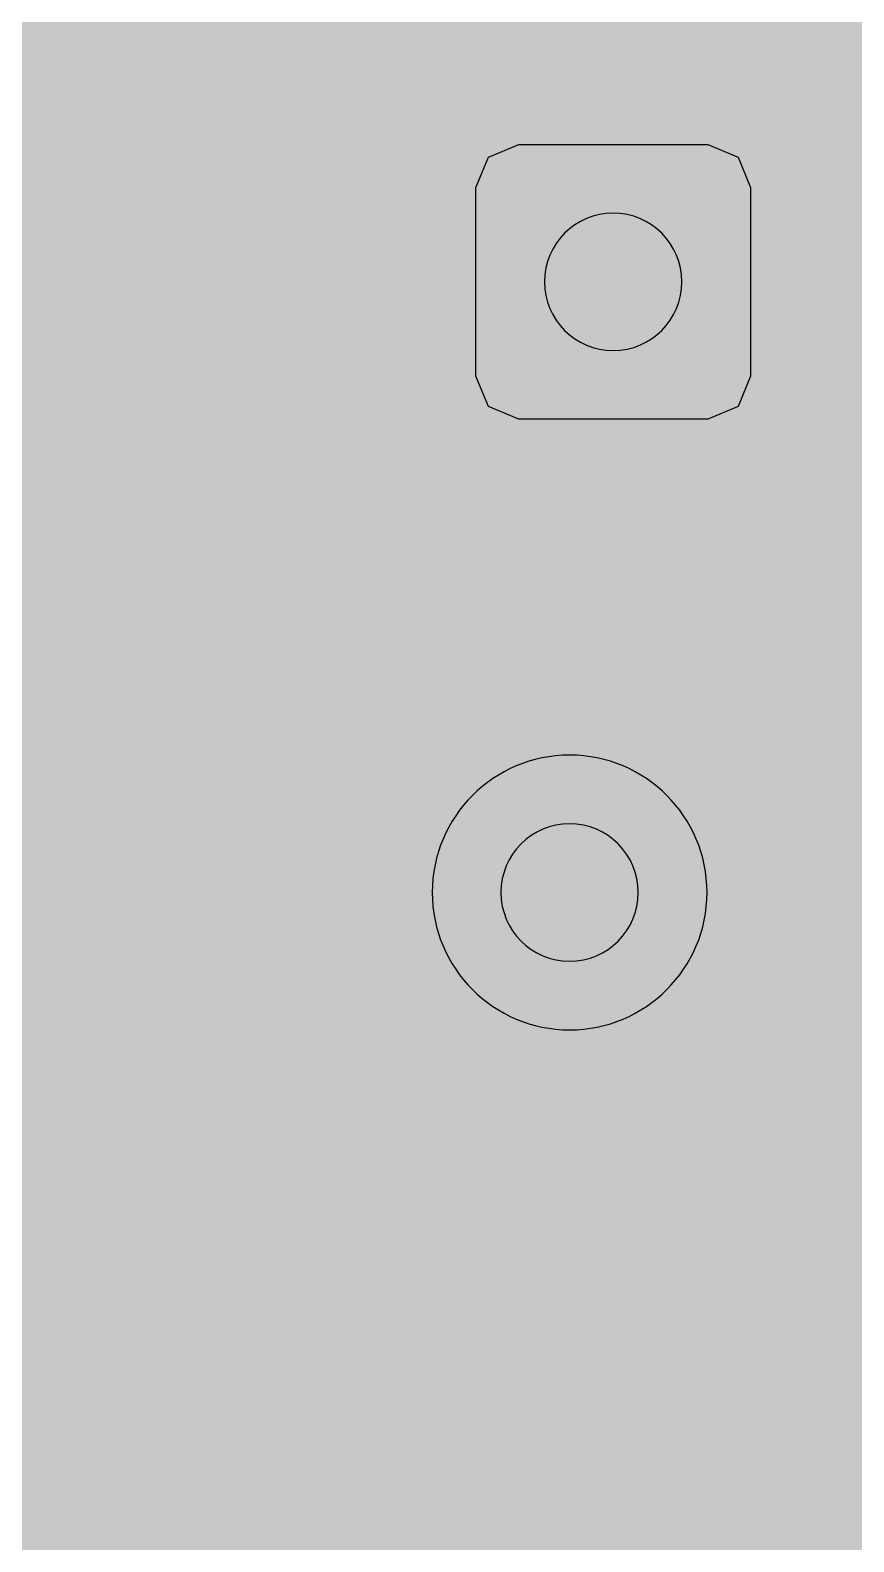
# Model space of a CAD drawing. Header units: millimetres. Extents: x -241 to 251, y -73 to 33.
# Drawn here: x 174.41 to 179.2, y -37.56 to -28.76 of the extents above; entities that cross this region are included whole.
import ezdxf

# ---------------------------------------------------------------- set-up
doc = ezdxf.new("R2010")
doc.units = ezdxf.units.MM
doc.header["$MEASUREMENT"] = 0
for name, color, linetype, true_color in [('Bottom-Layer', 7, 'Continuous', 0x0000ff), ('Bottom-Paste-Mask-Layer', 7, 'Continuous', 0x800000), ('Bottom-Solder-Mask-Layer', 7, 'Continuous', 0xaa00ff), ('F.Courtyard', 7, 'Continuous', 0x022880), ('Hole-Layer', 7, 'Continuous', 0x222222), ('Multi-Layer', 7, 'Continuous', 0xc0c0c0), ('Top-Assembly-Layer', 7, 'Continuous', 0x33cc99), ('Top-Layer', 7, 'Continuous', 0xff0000), ('Top-Paste-Mask-Layer', 7, 'Continuous', 0x808080), ('Top-Silkscreen-Layer', 7, 'Continuous', 0xffcc00), ('Top-Solder-Mask-Layer', 7, 'Continuous', 0x800080), ('User.Drawings', 7, 'Continuous', 0x0229e8)]:
    doc.layers.add(name, color=color, linetype=linetype, true_color=true_color)

msp = doc.modelspace()

# ---------------------------------------------------------------- hatches: boundary and pattern name
at = {"layer": 'Bottom-Layer'}
for points in [[(139.5158, 18.9768), (139.7955, 19.381), (139.913, 19.8583), (139.853, 20.3462), (139.6232, 20.7807), (139.2538, 21.105), (163.5408, 21.1049), (163.5835, 21.1075), (163.6257, 21.1151), (163.8639, 21.0981), (164.0475, 20.9454), (164.1077, 20.7144), (164.1073, 20.7048), (164.1072, 20.6952), (164.1072, 15.9414), (164.1504, 15.4466), (164.3584, 14.9955), (164.7066, 14.6413), (165.154, 14.4256), (165.648, 14.3739), (166.4747, 14.374), (166.2933, 14.1588), (166.2282, 13.885), (166.2282, 12.785), (166.3097, 12.481), (166.5323, 12.2584), (166.8363, 12.1769), (167.9363, 12.1769), (168.2404, 12.2584), (168.463, 12.481), (168.5445, 12.785), (168.5445, 13.885), (168.4793, 14.159), (168.2977, 14.3742), (185.1657, 14.3759), (185.1893, 14.3742), (185.2129, 14.374), (185.291, 14.376), (185.7711, 14.2825), (186.1828, 14.0185), (186.4679, 13.6211), (186.5862, 13.1465), (186.5862, 10.433), (186.5771, 9.9285), (186.7225, 9.4454), (187.0086, 9.0298), (187.4081, 8.7216), (187.8826, 8.5502), (188.3869, 8.532), (203.2406, 8.6411), (202.8294, 8.4014), (202.5262, 8.0345), (202.3681, 7.5856), (202.3747, 7.1097), (202.545, 6.6653), (202.8582, 6.3069), (203.2758, 6.0786), (203.7465, 6.0084), (204.2126, 6.1049), (204.6167, 6.3563), (204.9093, 6.7317), (205.0544, 7.185), (205.0342, 7.6605), (204.8512, 8.0998), (204.5279, 8.4491), (204.1039, 8.6653), (204.6341, 8.8979), (205.0793, 9.268), (205.4047, 9.7469), (205.585, 10.297), (205.589, 10.3272), (205.5904, 10.3577), (205.5905, 13.2875), (205.7137, 13.5924), (205.9332, 13.8373), (206.223, 13.9929), (230.6397, 13.9929), (230.6566, 13.9934), (230.6735, 13.9946), (231.0344, 13.9476), (231.3377, 13.7465), (231.5216, 13.4324), (231.5486, 13.0695), (231.5455, 13.0432), (231.5445, 13.0166), (231.5443, -4.8896), (231.5611, -5.6172), (231.753, -6.3192), (232.1089, -6.954), (232.6076, -7.4841), (233.2195, -7.878), (239.211, -11.2292), (238.7532, -11.2402), (238.3252, -11.4028), (237.9755, -11.6983), (237.7439, -12.0933), (237.6567, -12.5428), (237.7238, -12.9957), (237.9376, -13.4005), (238.2737, -13.7114), (238.6941, -13.8928), (239.1509, -13.9243), (239.5921, -13.8022), (239.9678, -13.5404), (220.0362, -47.654), (219.9997, -47.7411), (219.9873, -47.8346), (219.9873, -49.8181), (205.2522, -65.5124), (204.8988, -65.7184), (204.5219, -65.877), (204.7985, -65.4999), (204.9308, -65.0514), (204.9031, -64.5845), (204.7187, -64.1548), (204.3995, -63.813), (203.9833, -63.5998), (203.5194, -63.5404), (203.0629, -63.6419), (202.6678, -63.8922), (202.3811, -64.2616), (202.2367, -64.7064), (202.2517, -65.1738), (202.4244, -65.6084), (202.7343, -65.9587), (202.0318, -65.6933), (201.412, -65.2694), (190.4168, -54.4688), (189.8847, -54.0388), (189.2719, -53.7344), (188.6077, -53.5701), (187.9237, -53.5538), (187.2524, -53.6863), (186.6259, -53.9611), (186.0739, -54.3653), (186.0705, -54.3685), (186.0671, -54.3717), (179.5293, -60.6867), (178.9099, -61.0507), (178.2277, -61.2761), (177.5134, -61.3527), (176.7989, -61.2771), (176.1164, -61.0526), (175.4965, -60.6894), (163.679, -48.6551), (163.279, -48.3349), (162.7948, -48.1676), (162.2826, -48.1727), (161.8017, -48.3495), (161.4082, -48.6775), (161.3944, -48.6948), (161.3817, -48.713), (159.3344, -51.8625), (159.1015, -52.0681), (158.8078, -52.1691), (158.4977, -52.1502), (158.2184, -52.0143), (158.2039, -52.0039), (158.1889, -51.9942), (138.5722, -40.0931), (139.0465, -40.002), (139.4589, -39.7507), (139.7573, -39.371), (139.904, -38.9109), (139.8804, -38.4285), (139.6894, -37.9849), (139.3553, -37.6361), (138.9203, -37.4264), (138.4394, -37.3821), (137.9734, -37.5089), (141.1263, -32.6109), (141.6572, -31.7862), (141.6998, -31.6926), (141.7142, -31.5908), (141.7094, -30.4671), (141.7094, -2.1107), (141.7009, -2.0329), (141.6756, -1.9589), (141.4273, -1.5924), (141.0774, -1.3212), (140.6605, -1.172), (140.6288, -1.1676), (140.5968, -1.1661), (138.0858, -1.1659), (137.7828, -1.0507), (137.5408, -0.8351), (137.3914, -0.5474), (137.3886, 19.2471), (137.7115, 18.8764), (138.1451, 18.645), (138.6327, 18.583), (139.1105, 18.6987)], [(177.2504, -29.0679), (176.9463, -29.1494), (176.7237, -29.372), (176.6422, -29.6761), (176.6422, -30.7761), (176.7237, -31.0801), (176.9463, -31.3027), (177.2504, -31.3842), (178.3504, -31.3842), (178.6544, -31.3027), (178.877, -31.0801), (178.9585, -30.7761), (178.9585, -29.6761), (178.877, -29.372), (178.6544, -29.1494), (178.3504, -29.0679)], [(178.6004, -29.6761), (178.6004, -30.7761), (178.5271, -30.9528), (178.3504, -31.0261), (177.2504, -31.0261), (177.0736, -30.9528), (177.0004, -30.7761), (177.0004, -29.6761), (177.0736, -29.4993), (177.2504, -29.4261), (178.3504, -29.4261), (178.5271, -29.4993)], [(176.3882, -33.7821), (176.4764, -34.2253), (176.7274, -34.601), (177.1032, -34.8521), (177.5464, -34.9402), (177.9896, -34.8521), (178.3653, -34.601), (178.6163, -34.2253), (178.7045, -33.7821), (178.6163, -33.3389), (178.3653, -32.9631), (177.9896, -32.7121), (177.5464, -32.6239), (177.1032, -32.7121), (176.7274, -32.9631), (176.4764, -33.3389)], [(176.7464, -33.7821, 1), (178.3464, -33.7821, 1)]]:
    msp.add_hatch(color=256, dxfattribs=at).paths.add_polyline_path(points)
at = {"layer": 'Bottom-Paste-Mask-Layer'}
for points in [[(178.6004, -29.6761), (178.6004, -30.7761), (178.5271, -30.9528), (178.3504, -31.0261), (177.2504, -31.0261), (177.0736, -30.9528), (177.0004, -30.7761), (177.0004, -29.6761), (177.0736, -29.4993), (177.2504, -29.4261), (178.3504, -29.4261), (178.5271, -29.4993)], [(176.7464, -33.7821, 1), (178.3464, -33.7821, 1)]]:
    msp.add_hatch(color=256, dxfattribs=at).paths.add_polyline_path(points)
at = {"layer": 'Bottom-Solder-Mask-Layer'}
for points in [[(178.6004, -29.6761), (178.6004, -30.7761), (178.5271, -30.9528), (178.3504, -31.0261), (177.2504, -31.0261), (177.0736, -30.9528), (177.0004, -30.7761), (177.0004, -29.6761), (177.0736, -29.4993), (177.2504, -29.4261), (178.3504, -29.4261), (178.5271, -29.4993)], [(176.7464, -33.7821, 1), (178.3464, -33.7821, 1)]]:
    msp.add_hatch(color=256, dxfattribs=at).paths.add_polyline_path(points)
at = {"layer": 'Hole-Layer'}
for points in [[(177.4004, -30.2261, 1), (178.2004, -30.2261, 1)], [(177.1464, -33.7821, 1), (177.9464, -33.7821, 1)]]:
    msp.add_hatch(color=256, dxfattribs=at).paths.add_polyline_path(points)
at = {"layer": 'Multi-Layer'}
for points in [[(178.6004, -29.6761), (178.6004, -30.7761), (178.5271, -30.9528), (178.3504, -31.0261), (177.2504, -31.0261), (177.0736, -30.9528), (177.0004, -30.7761), (177.0004, -29.6761), (177.0736, -29.4993), (177.2504, -29.4261), (178.3504, -29.4261), (178.5271, -29.4993)], [(178.6004, -29.6761), (178.6004, -30.7761), (178.5271, -30.9528), (178.3504, -31.0261), (177.2504, -31.0261), (177.0736, -30.9528), (177.0004, -30.7761), (177.0004, -29.6761), (177.0736, -29.4993), (177.2504, -29.4261), (178.3504, -29.4261), (178.5271, -29.4993)], [(178.6004, -29.6761), (178.6004, -30.7761), (178.5271, -30.9528), (178.3504, -31.0261), (177.2504, -31.0261), (177.0736, -30.9528), (177.0004, -30.7761), (177.0004, -29.6761), (177.0736, -29.4993), (177.2504, -29.4261), (178.3504, -29.4261), (178.5271, -29.4993)], [(176.7464, -33.7821, 1), (178.3464, -33.7821, 1)], [(176.7464, -33.7821, 1), (178.3464, -33.7821, 1)], [(176.7464, -33.7821, 1), (178.3464, -33.7821, 1)]]:
    msp.add_hatch(color=256, dxfattribs=at).paths.add_polyline_path(points)
at = {"layer": 'Top-Layer'}
for points in [[(139.5158, 18.9768), (139.7955, 19.381), (139.913, 19.8583), (139.853, 20.3462), (139.6232, 20.7807), (139.2538, 21.105), (163.5408, 21.1049), (163.5835, 21.1075), (163.6257, 21.1151), (163.8639, 21.0981), (164.0475, 20.9454), (164.1077, 20.7144), (164.1073, 20.7048), (164.1072, 20.6952), (164.1072, 15.9414), (164.1504, 15.4466), (164.3584, 14.9955), (164.7066, 14.6413), (165.154, 14.4256), (165.648, 14.3739), (166.4747, 14.374), (166.2933, 14.1588), (166.2282, 13.885), (166.2282, 12.8248), (162.7444, 9.341), (162.6451, 9.1923), (162.6102, 9.017), (162.6102, -0.6636), (162.4415, -0.9267), (162.412, -1.2378), (162.5283, -1.5279), (162.7646, -1.7325), (163.0683, -1.8061), (163.3721, -1.7325), (163.6083, -1.5279), (163.7247, -1.2378), (163.6952, -0.9267), (163.5265, -0.6636), (163.5265, 8.8272), (166.8761, 12.1769), (167.9363, 12.1769), (168.2404, 12.2584), (168.463, 12.481), (168.5445, 12.785), (168.5445, 12.8769), (178.2456, 12.8769), (184.3344, 6.7881), (184.483, 6.6887), (184.6584, 6.6539), (196.0256, 6.6539), (198.3044, 4.3751), (198.4531, 4.2757), (198.6284, 4.2409), (205.3594, 4.2409), (205.5347, 4.2757), (205.6834, 4.3751), (207.2002, 5.8919), (208.0015, 5.8919), (208.263, 5.4979), (208.6557, 5.2344), (209.1194, 5.1419), (211.0194, 5.1419), (211.4818, 5.2338), (211.8737, 5.4957), (212.1356, 5.8877), (212.2276, 6.35), (212.1356, 6.8123), (211.8737, 7.2043), (211.4818, 7.4662), (211.0194, 7.5582), (209.1194, 7.5582), (208.6557, 7.4656), (208.263, 7.2022), (208.0015, 6.8082), (207.0104, 6.8082), (206.8351, 6.7733), (206.6865, 6.674), (205.1696, 5.1572), (198.8182, 5.1572), (196.5393, 7.436), (196.3907, 7.5353), (196.2154, 7.5702), (184.8481, 7.5702), (178.7593, 13.659), (178.6107, 13.7583), (178.4354, 13.7932), (168.5445, 13.7932), (168.5445, 13.885), (168.4793, 14.159), (168.2977, 14.3742), (185.1657, 14.3759), (185.1893, 14.3742), (185.2129, 14.374), (185.291, 14.376), (185.7711, 14.2825), (186.1828, 14.0185), (186.4679, 13.6211), (186.5862, 13.1465), (186.5862, 10.433), (186.5771, 9.9285), (186.7225, 9.4454), (187.0086, 9.0298), (187.4081, 8.7216), (187.8826, 8.5502), (188.3869, 8.532), (203.2406, 8.6411), (202.8294, 8.4014), (202.5262, 8.0345), (202.3681, 7.5856), (202.3747, 7.1097), (202.545, 6.6653), (202.8582, 6.3069), (203.2758, 6.0786), (203.7465, 6.0084), (204.2126, 6.1049), (204.6167, 6.3563), (204.9093, 6.7317), (205.0544, 7.185), (205.0342, 7.6605), (204.8512, 8.0998), (204.5279, 8.4491), (204.1039, 8.6653), (204.6341, 8.8979), (205.0793, 9.268), (205.4047, 9.7469), (205.585, 10.297), (205.589, 10.3272), (205.5904, 10.3577), (205.5905, 13.2875), (205.7137, 13.5924), (205.9332, 13.8373), (206.223, 13.9929), (230.6397, 13.9929), (230.6566, 13.9934), (230.6735, 13.9946), (231.0344, 13.9476), (231.3377, 13.7465), (231.5216, 13.4324), (231.5486, 13.0695), (231.5455, 13.0432), (231.5445, 13.0166), (231.5443, -4.8896), (231.5611, -5.6172), (231.753, -6.3192), (232.1089, -6.954), (232.6076, -7.4841), (233.2195, -7.878), (239.211, -11.2292), (238.7532, -11.2402), (238.3252, -11.4028), (237.9755, -11.6983), (237.7439, -12.0933), (237.6567, -12.5428), (237.7238, -12.9957), (237.9376, -13.4005), (238.2737, -13.7114), (238.6941, -13.8928), (239.1509, -13.9243), (239.5921, -13.8022), (239.9678, -13.5404), (220.0362, -47.654), (219.9997, -47.7411), (219.9873, -47.8346), (219.9873, -49.8181), (205.2522, -65.5124), (204.8988, -65.7184), (204.5219, -65.877), (204.7985, -65.4999), (204.9308, -65.0514), (204.9031, -64.5845), (204.7187, -64.1548), (204.3995, -63.813), (203.9833, -63.5998), (203.5194, -63.5404), (203.0629, -63.6419), (202.6678, -63.8922), (202.3811, -64.2616), (202.2367, -64.7064), (202.2517, -65.1738), (202.4244, -65.6084), (202.7343, -65.9587), (202.0318, -65.6933), (201.412, -65.2694), (190.4168, -54.4688), (189.8847, -54.0388), (189.2719, -53.7344), (188.6077, -53.5701), (187.9237, -53.5538), (187.2524, -53.6863), (186.6259, -53.9611), (186.0739, -54.3653), (186.0705, -54.3685), (186.0671, -54.3717), (179.5293, -60.6867), (178.9099, -61.0507), (178.2277, -61.2761), (177.5134, -61.3527), (176.7989, -61.2771), (176.1164, -61.0526), (175.4965, -60.6894), (163.679, -48.6551), (163.279, -48.3349), (162.7948, -48.1676), (162.2826, -48.1727), (161.8017, -48.3495), (161.4082, -48.6775), (161.3944, -48.6948), (161.3817, -48.713), (159.3344, -51.8625), (159.1015, -52.0681), (158.8078, -52.1691), (158.4977, -52.1502), (158.2184, -52.0143), (158.2039, -52.0039), (158.1889, -51.9942), (138.5722, -40.0931), (139.0465, -40.002), (139.4589, -39.7507), (139.7573, -39.371), (139.904, -38.9109), (139.8804, -38.4285), (139.6894, -37.9849), (139.3553, -37.6361), (138.9203, -37.4264), (138.4394, -37.3821), (137.9734, -37.5089), (141.1263, -32.6109), (141.6572, -31.7862), (141.6998, -31.6926), (141.7142, -31.5908), (141.7094, -30.4671), (141.7094, -2.1107), (141.7009, -2.0329), (141.6756, -1.9589), (141.4273, -1.5924), (141.0774, -1.3212), (140.6605, -1.172), (140.6288, -1.1676), (140.5968, -1.1661), (138.0858, -1.1659), (137.7828, -1.0507), (137.5408, -0.8351), (137.3914, -0.5474), (137.3886, 19.2471), (137.7115, 18.8764), (138.1451, 18.645), (138.6327, 18.583), (139.1105, 18.6987)], [(182.0556, -28.1169), (171.8313, -28.1169), (171.656, -28.1518), (171.5074, -28.2511), (170.6085, -29.15), (170.1664, -29.068), (169.7265, -29.1606), (169.3549, -29.4137), (169.1077, -29.7893), (169.0222, -30.2307), (169.1112, -30.6714), (169.3614, -31.045), (169.735, -31.2952), (170.1757, -31.3842), (170.6171, -31.2987), (170.9927, -31.0515), (171.2458, -30.6799), (171.3384, -30.24), (171.2564, -29.7979), (172.0211, -29.0332), (182.2454, -29.0332), (182.4207, -28.9983), (182.5693, -28.899), (188.5311, -22.9372), (191.1481, -22.9372), (191.3916, -23.3872), (191.7756, -23.7254), (192.2528, -23.9101), (192.7644, -23.9186), (193.2475, -23.7498), (193.6425, -23.4245), (193.9007, -22.9828), (193.9905, -22.479), (193.9007, -21.9753), (193.6425, -21.5336), (193.2475, -21.2083), (192.7644, -21.0395), (192.2528, -21.048), (191.7756, -21.2327), (191.3916, -21.5709), (191.1481, -22.0209), (188.3414, -22.0209), (188.1661, -22.0558), (188.0174, -22.1551)], [(150.1771, -43.8649), (146.2544, -39.9423), (146.2544, -31.1302), (146.3463, -31.1302), (146.6504, -31.0487), (146.873, -30.8261), (146.9544, -30.5221), (146.9544, -29.4221), (146.873, -29.118), (146.6504, -28.8954), (146.3463, -28.8139), (145.2463, -28.8139), (144.9422, -28.8954), (144.7196, -29.118), (144.6381, -29.4221), (144.6381, -30.5221), (144.7196, -30.8261), (144.9422, -31.0487), (145.2463, -31.1302), (145.3382, -31.1302), (145.3382, -40.1321), (145.373, -40.3074), (145.4723, -40.456), (149.6633, -44.647), (149.812, -44.7464), (149.9873, -44.7812), (158.4963, -44.7812), (158.6716, -44.7464), (158.8203, -44.647), (168.843, -34.6243), (169.0664, -34.8553), (169.3763, -34.9402), (170.4763, -34.9402), (170.7804, -34.8587), (171.003, -34.6361), (171.0845, -34.3321), (171.0845, -34.2402), (171.4503, -34.2402), (171.6257, -34.2053), (171.7743, -34.106), (173.6721, -32.2082), (175.1334, -32.2082), (175.3087, -32.1733), (175.4573, -32.074), (176.6512, -30.8801), (176.7619, -31.1384), (176.977, -31.3193), (177.2504, -31.3842), (178.3504, -31.3842), (178.6544, -31.3027), (178.877, -31.0801), (178.9585, -30.7761), (178.9585, -30.6842), (181.2936, -30.6842), (193.2664, -42.657), (193.3332, -42.9624), (193.5323, -43.2032), (193.8197, -43.3261), (194.1314, -43.3037), (194.3983, -43.141), (194.561, -42.8741), (194.5834, -42.5624), (194.4605, -42.275), (194.2197, -42.0758), (193.9143, -42.0091), (181.8073, -29.9021), (181.6587, -29.8028), (181.4834, -29.7679), (178.9585, -29.7679), (178.9585, -29.6761), (178.877, -29.372), (178.6544, -29.1494), (178.3504, -29.0679), (177.2504, -29.0679), (176.9463, -29.1494), (176.7237, -29.372), (176.6422, -29.6761), (176.6422, -29.7682), (176.4751, -29.8057), (176.3334, -29.9021), (174.9436, -31.2919), (173.4823, -31.2919), (173.307, -31.3268), (173.1584, -31.4261), (171.2606, -33.3239), (171.0845, -33.3239), (171.0845, -33.2321), (171.003, -32.928), (170.7804, -32.7054), (170.4763, -32.6239), (169.3763, -32.6239), (169.0723, -32.7054), (168.8497, -32.928), (168.7682, -33.2321), (168.7682, -33.4113), (168.7399, -33.4336), (168.7134, -33.4581), (158.3065, -43.8649)], [(178.6004, -29.6761), (178.6004, -30.7761), (178.5271, -30.9528), (178.3504, -31.0261), (177.2504, -31.0261), (177.0736, -30.9528), (177.0004, -30.7761), (177.0004, -29.6761), (177.0736, -29.4993), (177.2504, -29.4261), (178.3504, -29.4261), (178.5271, -29.4993)], [(178.6224, -34.2102), (178.7044, -33.7682), (178.6119, -33.3282), (178.3587, -32.9566), (177.9831, -32.7094), (177.5417, -32.6239), (177.101, -32.713), (176.7274, -32.9631), (176.4773, -33.3367), (176.3882, -33.7774), (176.4737, -34.2188), (176.7209, -34.5944), (177.0925, -34.8476), (177.5325, -34.9401), (177.9745, -34.8582), (194.4306, -51.3142), (194.5792, -51.4135), (194.7546, -51.4484), (198.233, -51.4484), (198.4765, -51.8985), (198.8605, -52.2367), (199.3377, -52.4214), (199.8493, -52.4298), (200.3324, -52.261), (200.7274, -51.9358), (200.9857, -51.494), (201.0755, -50.9903), (200.9857, -50.4865), (200.7274, -50.0448), (200.3324, -49.7195), (199.8493, -49.5507), (199.3377, -49.5592), (198.8605, -49.7439), (198.4765, -50.0821), (198.233, -50.5321), (194.9443, -50.5321)], [(176.7464, -33.7821, 1), (178.3464, -33.7821, 1)]]:
    msp.add_hatch(color=256, dxfattribs=at).paths.add_polyline_path(points)
at = {"layer": 'Top-Paste-Mask-Layer'}
for points in [[(178.6004, -29.6761), (178.6004, -30.7761), (178.5271, -30.9528), (178.3504, -31.0261), (177.2504, -31.0261), (177.0736, -30.9528), (177.0004, -30.7761), (177.0004, -29.6761), (177.0736, -29.4993), (177.2504, -29.4261), (178.3504, -29.4261), (178.5271, -29.4993)], [(176.7464, -33.7821, 1), (178.3464, -33.7821, 1)]]:
    msp.add_hatch(color=256, dxfattribs=at).paths.add_polyline_path(points)
at = {"layer": 'Top-Solder-Mask-Layer'}
for points in [[(178.6004, -29.6761), (178.6004, -30.7761), (178.5271, -30.9528), (178.3504, -31.0261), (177.2504, -31.0261), (177.0736, -30.9528), (177.0004, -30.7761), (177.0004, -29.6761), (177.0736, -29.4993), (177.2504, -29.4261), (178.3504, -29.4261), (178.5271, -29.4993)], [(176.7464, -33.7821, 1), (178.3464, -33.7821, 1)]]:
    msp.add_hatch(color=256, dxfattribs=at).paths.add_polyline_path(points)

# ---------------------------------------------------------------- linework, layer by layer
at = {"layer": 'Bottom-Layer', "const_width": 0.0508}
for points in [[(177.2504, -29.0679), (176.9463, -29.1494), (176.7237, -29.372), (176.6422, -29.6761), (176.6422, -30.7761), (176.7237, -31.0801), (176.9463, -31.3027), (177.2504, -31.3842), (178.3504, -31.3842), (178.6544, -31.3027), (178.877, -31.0801), (178.9585, -30.7761), (178.9585, -29.6761), (178.877, -29.372), (178.6544, -29.1494), (178.3504, -29.0679)], [(176.3882, -33.7821), (176.4764, -34.2253), (176.7274, -34.601), (177.1032, -34.8521), (177.5464, -34.9402), (177.9896, -34.8521), (178.3653, -34.601), (178.6163, -34.2253), (178.7045, -33.7821), (178.6163, -33.3389), (178.3653, -32.9631), (177.9896, -32.7121), (177.5464, -32.6239), (177.1032, -32.7121), (176.7274, -32.9631), (176.4764, -33.3389)]]:
    msp.add_lwpolyline(points, close=True, dxfattribs=at)
at = {"layer": 'Bottom-Layer'}
msp.add_lwpolyline([(178.6004, -29.6761), (178.6004, -30.7761), (178.5271, -30.9528), (178.3504, -31.0261), (177.2504, -31.0261), (177.0736, -30.9528), (177.0004, -30.7761), (177.0004, -29.6761), (177.0736, -29.4993), (177.2504, -29.4261), (178.3504, -29.4261), (178.5271, -29.4993)], close=True, dxfattribs=at)
msp.add_lwpolyline([(176.7464, -33.7821, 1), (178.3464, -33.7821, 1)], format="xyb", close=True, dxfattribs=at)
at = {"layer": 'Bottom-Paste-Mask-Layer'}
msp.add_lwpolyline([(178.6004, -29.6761), (178.6004, -30.7761), (178.5271, -30.9528), (178.3504, -31.0261), (177.2504, -31.0261), (177.0736, -30.9528), (177.0004, -30.7761), (177.0004, -29.6761), (177.0736, -29.4993), (177.2504, -29.4261), (178.3504, -29.4261), (178.5271, -29.4993)], close=True, dxfattribs=at)
msp.add_lwpolyline([(176.7464, -33.7821, 1), (178.3464, -33.7821, 1)], format="xyb", close=True, dxfattribs=at)
at = {"layer": 'Bottom-Solder-Mask-Layer'}
msp.add_lwpolyline([(178.6004, -29.6761), (178.6004, -30.7761), (178.5271, -30.9528), (178.3504, -31.0261), (177.2504, -31.0261), (177.0736, -30.9528), (177.0004, -30.7761), (177.0004, -29.6761), (177.0736, -29.4993), (177.2504, -29.4261), (178.3504, -29.4261), (178.5271, -29.4993)], close=True, dxfattribs=at)
msp.add_lwpolyline([(176.7464, -33.7821, 1), (178.3464, -33.7821, 1)], format="xyb", close=True, dxfattribs=at)
at = {"layer": 'F.Courtyard', "const_width": 0.05}
for points in [[(178.8504, -31.4761), (169.1303, -31.4761), (169.1303, -28.9761), (178.8504, -28.9761)], [(178.8504, -31.4761), (169.1303, -31.4761), (169.1303, -28.9761), (178.8504, -28.9761)], [(168.8763, -32.5321), (178.5964, -32.5321), (178.5964, -35.0321), (168.8763, -35.0321)], [(168.8763, -32.5321), (178.5964, -32.5321), (178.5964, -35.0321), (168.8763, -35.0321)]]:
    msp.add_lwpolyline(points, close=True, dxfattribs=at)
for points in [[(167.9766, -45.2662), (177.3104, -35.9324)], [(167.9766, -45.2662), (177.3104, -35.9324)], [(177.3104, -35.9324), (186.6442, -45.2662)], [(177.3104, -35.9324), (186.6442, -45.2662)]]:
    msp.add_lwpolyline(points, dxfattribs=at)
at = {"layer": 'Hole-Layer'}
for points in [[(177.4004, -30.2261, 1), (178.2004, -30.2261), (178.2004, -30.2261, 1), (177.4004, -30.2261)], [(177.1464, -33.7821, 1), (177.9464, -33.7821), (177.9464, -33.7821, 1), (177.1464, -33.7821)]]:
    msp.add_lwpolyline(points, format="xyb", dxfattribs=at)
at = {"layer": 'Multi-Layer'}
msp.add_lwpolyline([(178.6004, -29.6761), (178.6004, -30.7761), (178.5271, -30.9528), (178.3504, -31.0261), (177.2504, -31.0261), (177.0736, -30.9528), (177.0004, -30.7761), (177.0004, -29.6761), (177.0736, -29.4993), (177.2504, -29.4261), (178.3504, -29.4261), (178.5271, -29.4993)], close=True, dxfattribs=at)
msp.add_lwpolyline([(178.6004, -29.6761), (178.6004, -30.7761), (178.5271, -30.9528), (178.3504, -31.0261), (177.2504, -31.0261), (177.0736, -30.9528), (177.0004, -30.7761), (177.0004, -29.6761), (177.0736, -29.4993), (177.2504, -29.4261), (178.3504, -29.4261), (178.5271, -29.4993)], close=True, dxfattribs=at)
msp.add_lwpolyline([(178.6004, -29.6761), (178.6004, -30.7761), (178.5271, -30.9528), (178.3504, -31.0261), (177.2504, -31.0261), (177.0736, -30.9528), (177.0004, -30.7761), (177.0004, -29.6761), (177.0736, -29.4993), (177.2504, -29.4261), (178.3504, -29.4261), (178.5271, -29.4993)], close=True, dxfattribs=at)
msp.add_lwpolyline([(176.7464, -33.7821, 1), (178.3464, -33.7821, 1)], format="xyb", close=True, dxfattribs=at)
msp.add_lwpolyline([(176.7464, -33.7821, 1), (178.3464, -33.7821, 1)], format="xyb", close=True, dxfattribs=at)
msp.add_lwpolyline([(176.7464, -33.7821, 1), (178.3464, -33.7821, 1)], format="xyb", close=True, dxfattribs=at)
at = {"layer": 'Top-Assembly-Layer', "const_width": 0.1}
for points in [[(175.9904, -31.2261), (171.9903, -31.2261), (171.9903, -29.2261), (175.9904, -29.2261)], [(175.9904, -31.2261), (171.9903, -31.2261), (171.9903, -29.2261), (175.9904, -29.2261)], [(171.7363, -32.7821), (175.7364, -32.7821), (175.7364, -34.7821), (171.7363, -34.7821)], [(171.7363, -32.7821), (175.7364, -32.7821), (175.7364, -34.7821), (171.7363, -34.7821)]]:
    msp.add_lwpolyline(points, close=True, dxfattribs=at)
for points in [[(175.2904, -31.2261), (175.2904, -29.2261)], [(175.2904, -31.2261), (175.2904, -29.2261)], [(175.3904, -31.2261), (175.3904, -29.2261)], [(175.3904, -31.2261), (175.3904, -29.2261)], [(175.4904, -31.2261), (175.4904, -29.2261)], [(175.4904, -31.2261), (175.4904, -29.2261)], [(177.8004, -30.2261), (175.9904, -30.2261)], [(177.8004, -30.2261), (175.9904, -30.2261)], [(177.5464, -33.7821), (175.7364, -33.7821)], [(177.5464, -33.7821), (175.7364, -33.7821)], [(168.3301, -45.2662), (177.3104, -36.286)], [(168.3301, -45.2662), (177.3104, -36.286)], [(177.3104, -36.286), (186.2907, -45.2662)], [(177.3104, -36.286), (186.2907, -45.2662)]]:
    msp.add_lwpolyline(points, dxfattribs=at)
at = {"layer": 'Top-Layer'}
for points, const_width in [([(171.5074, -28.2511), (170.6085, -29.15), (170.1664, -29.068), (169.7265, -29.1606), (169.3549, -29.4137), (169.1077, -29.7893), (169.0222, -30.2307), (169.1112, -30.6714), (169.3614, -31.045), (169.735, -31.2952), (170.1757, -31.3842), (170.6171, -31.2987), (170.9927, -31.0515), (171.2458, -30.6799), (171.3384, -30.24), (171.2564, -29.7979), (172.0211, -29.0332), (182.2454, -29.0332), (182.4207, -28.9983), (182.5693, -28.899), (188.5311, -22.9372)], 0.0508), ([(181.4834, -29.7679), (178.9585, -29.7679), (178.9585, -29.6761), (178.877, -29.372), (178.6544, -29.1494), (178.3504, -29.0679), (177.2504, -29.0679), (176.9463, -29.1494), (176.7237, -29.372), (176.6422, -29.6761), (176.6422, -29.7682), (176.4751, -29.8057), (176.3334, -29.9021), (174.9436, -31.2919), (173.4823, -31.2919)], 0.0508), ([(175.1334, -31.7501), (176.6574, -30.2261)], 0.2), ([(176.6574, -30.2261), (177.8004, -30.2261)], 0.2), ([(181.4834, -30.2261), (177.8004, -30.2261)], 0.2), ([(173.6721, -32.2082), (175.1334, -32.2082), (175.3087, -32.1733), (175.4573, -32.074), (176.6512, -30.8801), (176.7619, -31.1384), (176.977, -31.3193), (177.2504, -31.3842), (178.3504, -31.3842), (178.6544, -31.3027), (178.877, -31.0801), (178.9585, -30.7761), (178.9585, -30.6842), (181.2936, -30.6842)], 0.0508), ([(173.4823, -31.7501), (175.1334, -31.7501)], 0.2), ([(194.9443, -50.5321), (178.6224, -34.2102), (178.7044, -33.7682), (178.6119, -33.3282), (178.3587, -32.9566), (177.9831, -32.7094), (177.5417, -32.6239), (177.101, -32.713), (176.7274, -32.9631), (176.4773, -33.3367), (176.3882, -33.7774), (176.4737, -34.2188), (176.7209, -34.5944), (177.0925, -34.8476), (177.5325, -34.9401), (177.9745, -34.8582), (194.4306, -51.3142)], 0.0508), ([(177.5464, -33.7821), (194.7546, -50.9903)], 0.2)]:
    msp.add_lwpolyline(points, dxfattribs=dict(at, const_width=const_width))
msp.add_lwpolyline([(178.6004, -29.6761), (178.6004, -30.7761), (178.5271, -30.9528), (178.3504, -31.0261), (177.2504, -31.0261), (177.0736, -30.9528), (177.0004, -30.7761), (177.0004, -29.6761), (177.0736, -29.4993), (177.2504, -29.4261), (178.3504, -29.4261), (178.5271, -29.4993)], close=True, dxfattribs=at)
msp.add_lwpolyline([(176.7464, -33.7821, 1), (178.3464, -33.7821, 1)], format="xyb", close=True, dxfattribs=at)
at = {"layer": 'Top-Paste-Mask-Layer'}
msp.add_lwpolyline([(178.6004, -29.6761), (178.6004, -30.7761), (178.5271, -30.9528), (178.3504, -31.0261), (177.2504, -31.0261), (177.0736, -30.9528), (177.0004, -30.7761), (177.0004, -29.6761), (177.0736, -29.4993), (177.2504, -29.4261), (178.3504, -29.4261), (178.5271, -29.4993)], close=True, dxfattribs=at)
msp.add_lwpolyline([(176.7464, -33.7821, 1), (178.3464, -33.7821, 1)], format="xyb", close=True, dxfattribs=at)
at = {"layer": 'Top-Silkscreen-Layer', "const_width": 0.12}
for points in [[(176.1104, -31.3461), (171.8703, -31.3461), (171.8703, -29.1061), (176.1104, -29.1061)], [(176.1104, -31.3461), (171.8703, -31.3461), (171.8703, -29.1061), (176.1104, -29.1061)], [(171.6163, -32.6621), (175.8564, -32.6621), (175.8564, -34.9021), (171.6163, -34.9021)], [(171.6163, -32.6621), (175.8564, -32.6621), (175.8564, -34.9021), (171.6163, -34.9021)]]:
    msp.add_lwpolyline(points, close=True, dxfattribs=at)
for points in [[(175.2704, -31.3461), (175.2704, -29.1061)], [(175.2704, -31.3461), (175.2704, -29.1061)], [(175.3904, -31.3461), (175.3904, -29.1061)], [(175.3904, -31.3461), (175.3904, -29.1061)], [(175.5104, -31.3461), (175.5104, -29.1061)], [(175.5104, -31.3461), (175.5104, -29.1061)], [(176.7604, -30.2261), (176.1104, -30.2261)], [(176.7604, -30.2261), (176.1104, -30.2261)], [(176.5064, -33.7821), (175.8564, -33.7821)], [(176.5064, -33.7821), (175.8564, -33.7821)], [(167.4321, -45.2662), (177.3104, -35.3879)], [(167.4321, -45.2662), (177.3104, -35.3879)], [(177.3104, -35.3879), (187.1887, -45.2662)], [(177.3104, -35.3879), (187.1887, -45.2662)]]:
    msp.add_lwpolyline(points, dxfattribs=at)
at = {"layer": 'Top-Solder-Mask-Layer'}
msp.add_lwpolyline([(178.6004, -29.6761), (178.6004, -30.7761), (178.5271, -30.9528), (178.3504, -31.0261), (177.2504, -31.0261), (177.0736, -30.9528), (177.0004, -30.7761), (177.0004, -29.6761), (177.0736, -29.4993), (177.2504, -29.4261), (178.3504, -29.4261), (178.5271, -29.4993)], close=True, dxfattribs=at)
msp.add_lwpolyline([(176.7464, -33.7821, 1), (178.3464, -33.7821, 1)], format="xyb", close=True, dxfattribs=at)
at = {"layer": 'User.Drawings', "const_width": 0.15}
for points in [[(163.84, -45.2662), (177.3104, -31.7958)], [(163.84, -45.2662), (177.3104, -31.7958)], [(177.3104, -31.7958), (190.7808, -45.2662)], [(177.3104, -31.7958), (190.7808, -45.2662)]]:
    msp.add_lwpolyline(points, dxfattribs=at)

doc.saveas('drawing.dxf')
